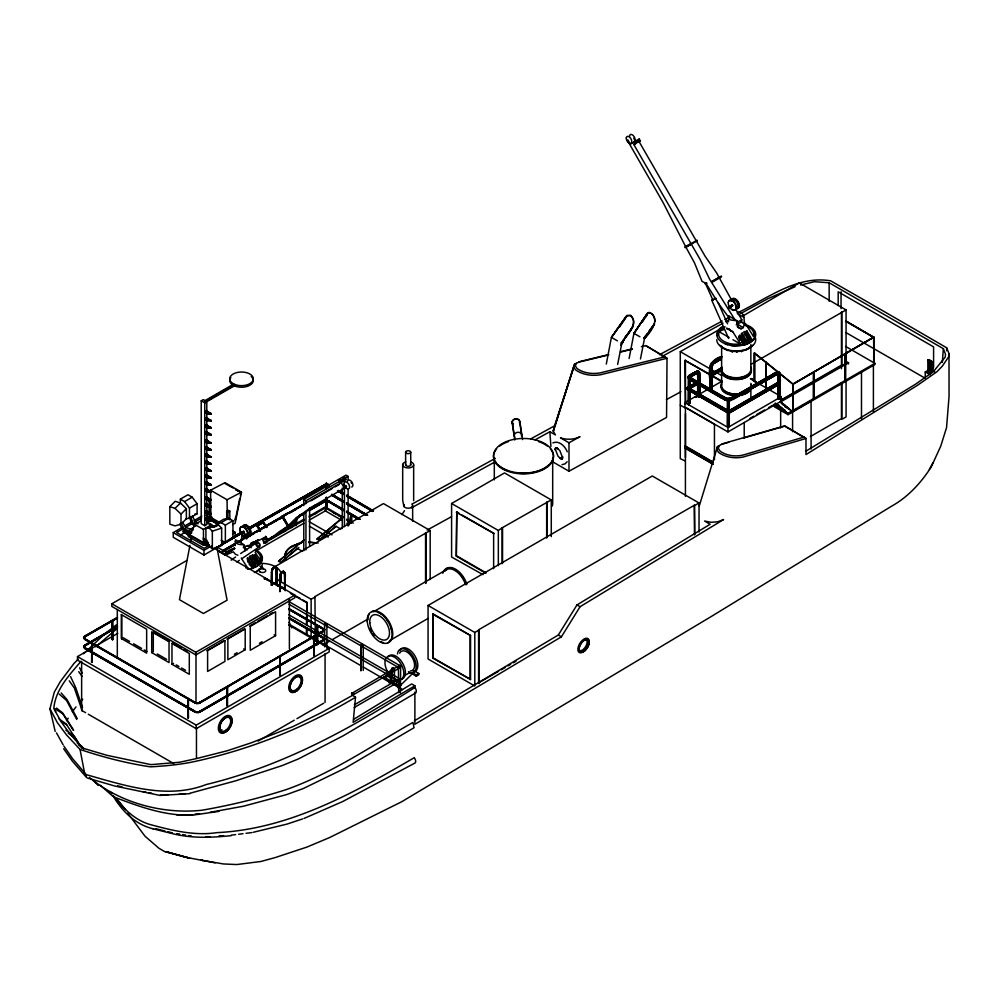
<?xml version="1.0" encoding="UTF-8"?>
<svg xmlns="http://www.w3.org/2000/svg" width="999" height="999" viewBox="0 0 999 999"><rect width="100%" height="100%" fill="white"/><g stroke="black" fill="none" stroke-linecap="round" stroke-linejoin="round"><path stroke-width="1.5" d="M117.308 657.292L117.308 609.427M121.816 639.185L121.816 615.347M153.297 632.342L153.297 651.673L151.711 652.584L151.711 631.768L169.031 641.758L169.031 662.574L151.711 652.584M169.83 506.655L169.83 524.15L175.025 525.886L181.006 524.15L186.376 518.781L186.376 508.728L180.407 503.009L175.212 501.286L169.83 506.655L175.025 508.391L181.006 514.098L181.006 524.15M171.978 664.285L171.978 643.468L189.298 653.471L189.298 674.288L171.978 664.285L173.564 663.373M180.369 503.521L180.369 499.138L187.974 494.755L192.208 497.202L197.09 503.746L197.09 513.798L189.485 518.181L185.826 518.868M183.804 530.956C181.643 532.842 188.461 530.519 189.997 534.977M187.737 717.507L187.987 698.501L188.424 717.619L187.737 717.507L188.424 717.619M187.824 717.707L187.987 698.501M188.174 717.757L188.424 698.751M189.748 534.39L189.435 535.614L183.242 532.017M195.991 702.709L195.991 653.309M201.224 400.811L201.224 523.663L204.758 525.711L206.805 524.525L206.805 401.673L203.259 399.625L201.224 400.811L204.758 402.859L235.477 385.189M204.758 525.711L204.758 402.859M205.632 402.422L205.632 401.635L234.178 385.139M211.313 470.504L206.531 470.729L211.313 471.091L206.456 467.694M226.673 518.793L226.673 511.376L228.521 510.302L229.807 511.038L229.807 519.955M226.923 705.818L226.835 686.763L227.273 705.881M227.085 705.481L227.522 686.875M227.522 705.731L227.422 686.675M227.959 519.53L227.959 512.112L226.673 511.376M247.914 562.15C246.066 551.748 248.451 564.572 251.636 566.795L252.697 566.333L247.914 557.867M276.298 584.34L276.224 568.893M276.561 570.067L276.623 584.765L276.898 570.104M276.735 584.59L276.261 567.732M284.64 583.054L284.453 573.651M284.802 574.825L284.79 588.948M285.227 582.966C284.028 580.569 287.65 571.178 282.655 571.465M306.431 634.415L306.431 628.359M306.431 625.324L306.893 602.335L306.893 611.425M306.893 634.153L306.893 628.096M306.893 625.062L306.893 614.46M248.664 529.333L326.823 484.478L326.823 483.741L248.214 528.321M288.723 624.999L329.195 648.376L329.195 651.922L196.229 728.696L77.497 660.139L77.497 656.593L117.795 633.329M354.121 693.456C353.646 695.716 350.112 692.819 353.296 692.981M360.976 670.466L360.976 644.979M363.224 670.466L363.224 644.979L362.4 644.505M394.093 668.443L391.92 671.59L391.92 681.605L398.351 685.326L400.861 683.865L400.861 685.114L398.351 686.563L384.103 678.346L384.103 677.097L386.625 675.649L390.484 677.871M430.169 579.507L430.169 530.556L383.429 503.571L274.4 566.982M432.767 658.166L433.229 613.96L432.767 658.166L470.554 679.445L470.554 635.514L433.229 613.96M456.306 556.193L456.768 511.988L456.306 556.193L485.639 573.126M694.842 534.477L694.43 505.182L478.596 629.795L478.596 682.829L498.626 671.266M502.135 563.698L502.135 527.822L551.273 499.925L551.273 536.638M546.665 537.986L546.665 502.11M547.077 537.537L547.077 502.347M641.358 346.69L645.816 345.617L667.032 358.266L666.558 417.42L568.993 471.228L568.993 442.757L560.464 437.837A16.071 9.278 0 0 0 580.019 436.663L568.993 442.757M710.776 374.775L684.989 360.414L685.451 404.096M685.451 402.572L685.451 360.152M694.43 534.815L694.43 505.182M697.789 380.144L697.502 372.664M700.062 380.07L699.687 372.54L698.289 371.054L692.557 373.226M721.628 370.891L721.628 385.602A14.61 8.442 0 0 0 740.496 393.681M738.96 338.649L738.96 336.288L739.897 335.252L744.605 343.194L743.456 343.606L741.208 342.307M739.897 340.472L739.897 335.252M744.218 437.962L744.218 422.527M744.655 334.665L744.655 331.618L743.718 331.968L748.925 341.258L749.725 340.647L744.655 331.618M746.94 335.052L746.94 331.006L746.241 331.006L750.886 339.76L751.698 339.148L746.94 331.006M750.861 344.468L750.861 369.293A14.61 8.442 0 0 1 736.238 377.722A14.61 8.442 0 0 1 721.628 369.293L721.628 346.016M750.761 342.045L753.77 339.735L754.994 336.85L754.994 333.416A19.268 11.126 0 0 0 753.945 331.181M766.245 389.173L766.245 362.387M778.096 380.931L778.159 375.849L777.035 372.814M778.408 381.256L778.184 372.939M779.632 381.418L779.307 374.3L778.521 373.676L729.844 400.474M779.794 375.399L779.42 399.2L778.77 399.225M780.256 375.674L779.42 399.2M780.381 380.856L779.857 372.839L777.622 371.69M780.656 427.909L780.656 409.278M793.006 410.264L792.981 384.003L873.988 337.063L873.95 363.648L873.588 337.362L792.981 384.203L873.763 337.063L873.7 363.661M793.243 410.239L792.981 384.003M841.046 308.579L841.046 291.77M845.841 361.213L848.501 362.749L848.501 363.923L845.841 362.387M873.401 411.85L873.401 365.272M930.131 372.639L930.131 361.775L932.167 361.601L931.068 360.964L929.994 361.588L931.093 362.412L932.167 361.788M271.353 585.139L271.391 572.315M271.453 585.327L271.765 570.829M271.79 585.389L272.39 569.855A2.985 1.723 -60 0 1 273.751 567.844L275.15 567.157M272.04 585.239L271.99 572.252M279.683 591.508L280.082 574.462A3.509 2.023 -60 0 1 281.106 572.689M279.857 589.747L279.882 576.947M280.032 591.57L280.632 574.612A2.985 1.723 -60 0 1 281.993 572.602L283.753 571.89M280.282 591.42L280.344 575.674M697.577 396.453L697.801 381.256M697.889 396.778L697.789 373.589L695.841 373.614L690.559 376.66M698.463 396.953L698.676 375.986L698.363 373.713L697.202 373.114M699.113 396.928L699.325 375.924L698.201 372.889L696.291 373.713M699.65 395.229L699.537 372.053L698.289 371.054L696.216 371.815L689.722 375.686L689.56 376.873L691.046 378.072M699.874 394.88L699.924 379.707M777.884 398.713L777.996 387.924M778.209 397.552L778.533 380.269M778.333 396.566L778.396 387.637M778.783 397.739L778.995 376.76L778.671 374.488L777.147 373.464L778.421 376.598M780.044 396.778L780.094 387.862M325.799 508.541L325.936 497.789M326.049 488.586L326.211 483.291L329.52 485.114M326.036 508.691L326.173 498.064M326.149 487.949L326.211 483.291L328.908 484.865M326.186 509.627L326.336 497.227M326.473 486.388L326.511 483.291L326.81 486.625M326.386 508.741L326.511 498.201M326.636 487.674L326.336 484.403L328.983 485.951M326.523 509.652L326.685 497.377M326.848 508.479L326.923 497.639M697.639 387.512L697.702 384.565M777.959 388.299L778.146 380.557M780.244 380.494L779.944 398.988M350.512 521.715C348.201 518.094 353.097 513.573 350.686 514.585M350.749 521.853L350.836 514.423M350.911 521.291L351.149 514.348M351.086 521.89L351.323 514.947M351.348 523.201L351.486 514.385M351.511 523.039L351.723 514.522M265.397 539.71L265.634 536.238M295.479 525.362L295.754 519.168M295.579 524.975L295.791 520.329M295.716 525.511L296.004 519.318M296.066 525.561L296.403 517.807M296.291 523.389L296.503 518.743M296.441 523.926L296.815 517.345M323.988 630.219L322.178 628.383M323.988 639.273L323.152 637.986L288.661 618.081M324.3 639.46L323.751 638.386M324.3 630.406L323.751 629.345M324.313 629.457L323.688 630.606M324.313 638.511L323.077 640.197M623.501 339.598L623.014 342.02L621.565 343.069M623.663 339.623L623.151 342.182L620.666 345.179M942.332 362.425L943.356 348.701L829.12 282.754L814.46 281.706L800.599 285.04M63.911 746.178L72.565 758.653L86.226 774.662L86.389 777.297L72.452 761.275L63.674 748.788M271.491 572.502L271.84 569.705A3.509 2.023 -60 0 1 272.864 567.932M272.078 572.439L272.103 570.916M279.732 577.26L280.007 575.586M280.319 577.197L280.731 574.725A3.159 1.823 -60 0 1 281.656 573.126A3.434 1.986 -60 0 1 283.054 572.015L284.103 572.027M81.031 661.263C69.331 675.124 55.395 689.497 53.796 708.528L61.151 721.753L69.93 733.928L82.48 748.076L106.968 755.319L150.974 764.635L179.595 762.237L196.166 758.653L227.397 750.711L250.986 742.894L292.707 726.698L321.678 712.487L352.572 695.341L355.519 697.265L353.147 722.314L414.885 685.776L411.7 683.94L353.596 719.38M248.639 537.087L241.858 536.138L241.071 541.92M737.849 312.225L741.982 313.324L743.88 315.709L744.405 323.926L743.244 327.597L741.133 328.808L738.074 327.585L737.287 320.891L728.87 316.034L728.521 321.79M709.964 368.569L710.401 364.91M712.05 368.581L712.424 365.597M688.099 376.523L688.998 378.134L688.998 403.421M737.175 313.012C766.345 299.3 796.453 274.962 830.693 280.844C869.442 302.997 908.103 325.312 946.665 347.802L949 353.609L948.563 356.968L942.332 366.158L936.962 371.728L917.582 385.239L805.981 454.57L805.981 438.474L784.802 425.849L722.926 443.656L717.482 446.553L716.595 449.438L718.731 452.572C725.798 457.467 734.952 458.791 743.281 456.993L805.981 438.474L784.677 426.186L743.506 438.037M699.6 383.029L699.475 381.943L689.198 387.887M722.115 368.881L711.738 374.862L711.563 376.173L722.24 369.967M686.45 388.898L728.608 413.386L779.62 384.041L779.794 382.729L779.407 382.217L728.795 411.438M83.966 637.112L84.753 639.31M84.266 637.3L84.328 638.311M83.966 646.153L84.903 648.289L194.593 711.625L197.577 712.312L200.125 711.625M84.266 646.341L84.703 647.577M645.816 345.617L667.032 358.266L600.761 374.712C592.195 376.223 582.879 374.95 575.611 369.942L573.588 366.87L574.7 364.111L580.394 361.401L608.641 354.583M606.293 364.061L611.413 337.387L626.997 315.484L630.519 315.309C639.922 324.151 626.086 335.352 621.815 342.744L632.742 326.998M629.095 358.541L633.94 333.341L647.727 312.912L649.238 312.375C661.675 317.682 650.337 332.942 644.343 338.698L654.582 323.988M216.87 547.215L227.098 600.212L203.409 613.498L179.458 599.675L189.935 545.417M190.809 540.921L191.383 537.937M617.644 364.448L621.952 342.62L631.343 328.634M640.459 358.953L644.48 338.586L653.521 325.499M235.115 519.592L235.739 516.583M235.127 521.003L239.735 498.476M240.347 495.479L240.959 492.47L235.752 489.46M219.792 522.577L210.914 517.445L210.564 490.209L225 482.654L241.496 492.182L235.127 523.289L232.555 524.512M646.203 316.658L647.727 312.912L634.065 333.229L646.665 314.423M932.679 371.166L933.59 366.77L933.59 346.89L838.173 291.808L838.173 305.569M55.17 731.368L49.95 708.778L54.283 692.157L60.327 681.58L73.938 663.498L78.247 659.153M873.675 337.412L845.816 320.891M271.603 571.066L272.065 569.717A3.159 1.823 -60 0 1 272.977 568.119A3.434 1.986 -60 0 1 274.375 567.007L275.237 566.833M272.203 571.078L272.502 569.967A3.159 1.823 -60 0 1 273.414 568.369A3.434 1.986 -60 0 1 274.812 567.257L275.512 567.132M279.845 575.824L280.307 574.475A3.159 1.823 -60 0 1 281.219 572.877A3.434 1.986 -60 0 1 282.617 571.765L283.479 571.59M353.072 694.892L351.948 692.944M754.657 352.984L754.62 379.907M813.86 371.94L813.823 398.364M845.616 353.596L845.579 380.02M699.288 505.944L717.482 446.553M719.143 445.716L718.293 448.389L720.217 451.248C726.723 455.756 735.139 456.805 742.769 455.144L804.158 437.025M573.588 366.87L553.271 431.231L555.444 434.94L549.875 431.718L534.952 439.935M400.124 680.344L400.324 679.308A13.362 7.717 60 0 0 402.447 662.874A13.362 7.717 60 0 0 387.337 657.779M398.738 666.957L400.124 665.759L400.112 667.12M576.348 363.299L575.324 365.859L577.135 368.631C583.828 373.239 592.444 374.263 600.324 372.864L665.172 356.78M301.723 542.782L292.033 546.016A24.463 14.123 0 0 0 284.965 554.782M261.701 560.589L260.427 563.498L257.417 565.796M393.044 669.555L393.544 667.719L392.707 667.632L390.534 670.791M931.33 466.72L940.683 446.316L946.553 427.622L949.05 396.453L949 353.609M342.894 509.09L326.361 499.887L343.469 510.289M189.872 534.715L194.842 524.425L200.737 521.028M721.802 356.506C709.914 359.078 707.841 370.192 710.114 380.582M710.351 365.284L711.6 362.837L712.587 363.511L721.315 358.054M711.538 365.085L712.175 363.823M712.587 363.511L711.051 368.931L711.263 389.785M714.772 362.537L712.1 365.334L711.812 380.781M712.025 365.846L712.999 363.936M712.387 365.784L713.174 364.248M728.746 411.039L778.558 382.018M929.357 469.368L932.829 462.974M84.74 645.342L83.604 646.852L84.753 648.363M84.403 646.116L84.49 647.614M263.137 521.953L256.668 525.524L263.137 521.953L266.671 527.41L263.299 522.44L257.392 525.911L260.614 530.906M257.392 525.911L263.299 522.44M642.357 322.09L647.901 313.199L649.325 312.687C653.259 313.436 654.782 318.069 654.82 321.628M414.885 692.107L414.885 724.275L561.413 636.813L580.057 606.718L723.588 519.542L717.669 521.803L710.988 522.29L704.57 521.028L710.139 524.25L576.972 604.932L558.316 635.027L414.373 720.841M689.148 375.499L688.948 377.023L691.408 378.771L724 397.714L727.821 399.051L735.788 396.116L776.535 372.59L778.608 371.84L780.007 373.326M688.511 376.586L688.261 378.496L689.647 379.632M688.885 377.11L688.673 378.796M689.66 377.997L690.359 377.185M66.533 720.754L68.207 718.169M72.39 711.7L75.986 706.905M619.343 327.335L627.135 315.771L630.456 315.609C638.099 322.24 629.507 332.018 624.787 337.337M689.897 377.934L691.345 376.511M287.912 526.598L294.38 522.677L287.912 526.598L281.818 516.333L288.099 526.311M401.973 514.56L404.508 510.689M728.87 316.034L728.608 317.57L730.506 319.942L737.287 320.891M258.629 562.699L254.021 554.957L254.957 554.907L259.34 562.037L256.668 564.198L251.736 555.456L252.672 555.107L257.467 563.586L253.871 561.513M931.08 467.145C921.041 482.854 907.991 497.065 891.583 506.193L711.213 616.545L401.536 801.835L329.633 837.537L306.893 847.102L275.025 857.629L260.939 861.475L236.813 864.547L223.476 863.96L200.699 860.077L215.172 862.861M654.37 323.776L649.038 331.019M643.868 337.999L647.315 333.341M324.6 630.007L201.061 702.21M323.963 630.831L324.625 629.57L323.601 628.696L289.098 608.778M323.688 639.36L323.152 638.274M323.963 639.884L324.6 639.06M398.938 679.707L400.324 679.308M284.74 589.56L285.177 589.01L284.74 589.56L266.958 579.395A3.434 1.986 0 0 0 266.358 579.108M751.36 345.929L748.463 347.889M623.151 342.182L620.716 343.082M80.794 701.385L82.717 699.175M567.132 461.725L564.972 463.886L562.012 464.672M725.124 326.848L719.804 329.945L723.688 327.347M83.829 637.2L85.552 635.776M84.116 646.478L85.365 645.342M326.361 483.479L326.823 484.478M793.144 384.353L792.894 410.127M83.629 653.721L104.433 634.228L116.146 624.999M175.025 508.391L180.407 503.009M181.006 514.098L186.376 508.728M180.831 522.727L184.478 529.195L186.089 527.584L193.319 529.994M400.362 692.732L400.661 665.759L399.837 665.284L351.536 693.531L352.772 695.067L399.837 667.894M344.405 488.149L346.616 486.476L345.979 485.464L343.756 487.137L339.822 480.332L338.761 480.944L340.122 483.304L282.979 516.333L288.361 525.524L295.017 518.968L310.764 507.592L345.654 487.437M398.102 687.674L412.387 673.701M95.792 646.815L117.145 628.546M323.077 631.143L323.963 630.244M324.238 630.769L322.39 632.142M323.963 639.298L200.836 710.701M323.326 640.434L324.238 639.535M303.783 540.084L278.534 561.263L280.707 562.512L297.327 548.414L302.347 551.311M298.863 547.527L280.707 562.512M343.344 516.97L317.02 539.035L319.193 540.284L335.814 526.198L340.834 529.095M319.193 540.284L336.163 526.311M300 543.668L304.258 540.097M341.683 518.768L317.02 539.035M296.815 546.353L278.534 561.263M232.605 549.637L233.142 549.188L227.447 552.834L232.068 549.949M233.766 548.751L234.49 548.151M322.153 631.593L323.988 629.932L323.152 629.233M323.326 630.806L200.512 702.147M323.576 631.343L200.349 702.634M322.153 640.933L323.326 639.86M323.576 640.097L199.912 711.925M728.246 307.779L732.217 304.72L732.766 305.569L729.332 308.316M728.783 307.467L732.217 304.72M728.795 308.629L732.766 305.569M711.388 363.012L713.673 361.201M714.747 362.999L712.687 364.173M269.106 539.697L279.583 531.468L293.219 522.827L284.715 528.496L277.098 535.089L269.106 539.697L265.272 537.15L247.977 545.916L243.531 546.778M84.74 636.301L83.604 637.799L84.903 639.535L195.692 703.284M84.503 636.613L83.629 638.099L85.127 639.56M84.128 645.666L85.552 644.83M250.187 556.106L249.263 556.83L253.022 563.823L254.221 565.659L255.294 565.197L250.187 556.106L250.187 559.178M742.182 333.104L741.246 333.828L744.929 340.684L746.141 342.52L747.202 342.058L742.182 333.104L742.182 337.637M688.311 404.508L688.648 377.222L688.648 402.497M225.374 554.033L229.395 550.973L234.703 548.651M722.739 327.21L718.718 330.269L717.444 335.477M315.896 504.632L300.15 515.996L293.494 522.564L288.361 525.524M230.906 550.836L234.565 548.139M688.423 376.036L690.321 374.687M689.435 377.435L698.513 372.302L699.849 375.661M231.843 559.565L235.614 556.992M240.634 553.571L256.98 542.469M236.85 562.062L239.373 560.352M241.883 558.653L259.478 546.678M84.503 636.326L85.14 636.026M84.74 636.875L86.164 636.126M85.14 645.079L83.666 646.266L84.44 648.101M84.74 645.928L117.52 627.085M232.867 549.338L229.408 551.336L230.619 550.899M234.59 548.551L231.943 549.925M805.644 451.373L915.633 384.14L933.466 371.541L945.166 357.167L945.541 354.433L943.356 348.701M201.049 701.623L200.125 702.072M201.274 701.897L198.813 703.021M200.737 711.463L322.627 641.158M84.915 636.051L117.095 617.769M85.777 636.051L83.966 637.687L85.352 639.298L195.429 702.821M85.14 636.613L86.513 635.651M84.915 645.391L117.52 626.798M85.14 645.654L85.777 645.104M200.724 701.822L199.713 702.309M200.949 702.384L199.463 703.109M288.049 512.737L281.818 516.333M414.885 685.776L414.885 687.462C350.075 729.158 281.693 766.358 206.269 784.515C166.783 799.899 124.875 785.439 86.226 774.662M355.519 697.265C306.656 726.61 253.296 748.438 197.64 760.863C182.168 764.472 166.371 765.946 150.549 766.845C126.548 763.311 103.047 757.18 80.057 749.462L66.571 734.989L57.38 722.652L49.95 708.778M270.517 523.576L279.058 518.618M712.786 299.812L705.556 283.679L706.605 283.192M728.671 338.499L711.763 300.274L713.161 299.638M261.626 528.721L282.792 516.446M632.817 142.807L635.464 141.284L633.716 138.162M639.31 139.061L636.675 140.584L637.724 142.407L640.384 140.909L639.31 139.061L630.244 144.293L628.034 140.06L627.397 140.335L663.249 202.847L685.651 246.653L691.033 243.669L633.828 144.555L636.488 143.057L635.464 141.284M637.724 142.407L639.085 141.621M639.023 141.696L640.384 140.909M204.445 400.949L233.004 384.465M207.043 400.237L213.536 396.491M216.134 394.992L229.108 387.5M180.369 499.138L184.603 501.585L192.208 497.202M189.485 518.181L189.485 508.129L197.09 503.746M209.116 518.981L209.116 501.236L210.976 500.174M232.492 530.781L235.152 532.317L235.152 537.037L203.958 555.044L173.252 537.312L173.252 532.604L182.355 527.347M184.952 525.849L191.446 522.09M194.056 520.591L201.848 516.083M183.229 528.708L176.648 532.504L204.046 548.326L209.303 545.279L203.222 539.123M185.864 527.185L192.445 523.389M195.067 521.865L201.648 518.069M190.584 516.82L193.444 523.788L195.729 522.465L198.089 523.838M180.594 534.94L187.175 531.143M189.81 529.62L193.756 527.347M209.116 501.236L210.077 501.785L210.077 518.119L211.925 517.057M690.771 243.818L697.002 240.222L697.327 240.784L685.064 247.64L684.765 247.065L690.771 243.818L691.096 244.38M190.984 533.154L188.324 534.69L188.324 536.575L203.571 545.379L207.567 543.069M227.959 512.112L229.807 511.038M193.444 523.788L203.434 529.395L211.688 524.625L212.924 527.222M216.234 526.448L216.234 523.576L223.838 519.18L228.721 518.281L232.954 520.729L232.954 538.224M216.234 523.576L221.116 522.664L228.721 518.281M221.116 522.664L225.362 525.112L232.954 520.729M183.479 531.143L203.534 542.607L206.156 541.083M203.571 545.379L203.571 543.493L206.231 541.957M173.252 532.604L203.958 550.324L211.763 545.829M232.555 533.816L235.152 532.317M217.532 550.449L294.867 595.092L294.867 597.752L195.829 654.932L111.826 606.43L111.826 603.783L186.776 560.514M246.191 538.399L243.294 531.381L246.728 538.186M243.294 531.48L247.277 537.874M256.98 525.836L263.399 522.052M303.783 505.556L303.783 499.488L345.941 475.149L348.102 476.398L348.102 479.358M340.06 480.194L341.109 479.595L342.47 481.943L345.042 480.469L343.681 478.109L342.657 478.696L344.018 481.056M343.956 477.947L344.955 477.372L346.316 479.72M338.761 480.944L341.109 479.595M342.657 478.696L344.955 477.372M303.783 499.488L305.944 500.736L344.443 478.521M345.654 477.809L348.102 476.398M238.674 541.945L249.063 535.939M250.387 535.177L256.106 531.88M248.314 536.376L268.694 524.625M310.951 500.799L332.38 488.424M335.065 486.875L339.086 484.565M250.362 536.101L248.988 533.416M117.308 617.469L85.739 635.576M86.289 635.951L117.52 617.744M117.52 618.031L85.951 636.138M253.109 542.944L258.404 539.897M711.763 281.518L720.941 276.224M711.625 281.73L721.615 276.286M712.162 282.205L721.328 276.91M117.095 626.535L85.739 644.63M85.34 644.855L117.308 626.523M267.57 540.197L303.796 519.28M309.153 516.183L325.249 506.893L342.582 516.895M117.308 627.097L85.951 645.192M283.441 531.992L286.126 530.444M290.172 528.109L292.857 526.56M314.385 514.123L317.07 512.574M263.786 543.431L303.921 520.254M309.278 517.17L325.324 507.892L342.794 517.981M91.621 662.15L91.771 642.956L92.208 662.062L91.521 661.962L92.208 662.062M92.208 643.206L91.521 643.094M255.756 551.036L303.921 523.226M309.278 520.142L325.324 510.864L341.458 520.179M112.1 639.385L112.787 639.497L112.1 639.385L112.1 620.529L112.188 639.585M266.496 579.383L269.068 580.819M274.188 583.828L274.875 583.928M684.989 460.889L680.282 458.666L680.282 351.66L721.315 328.434M742.906 315.971L799.312 282.929L846.066 309.927L846.066 363.461L780.743 400.636M736.625 322.665L741.758 319.692L735.938 309.628M736.213 324.925L741.758 321.728L741.758 319.692M482.967 574.637L451.598 557.03L451.598 503.496L504.532 472.927L551.273 499.925M111.826 603.783L195.829 652.285L294.867 595.092M206.768 650.749L224.201 640.684M226.885 639.135L244.318 629.07M249.688 625.973L255.057 622.877M257.73 621.328L267.12 615.896M269.805 614.348L272.49 612.799M689.71 375.137L692.369 373.601M713.161 361.601L721.216 356.943M722.265 356.78C710.664 359.615 708.541 370.504 710.576 380.844M713.261 362.137L715.971 360.577M717.519 360.951L721.503 358.653M714.048 363.099L720.704 359.253M691.021 376.748L696.628 373.464M717.157 361.663L721.44 359.141M714.485 363.211L717.457 361.438M430.169 530.556L314.935 596.615L315.347 641.221M280.419 581.543L311.139 599.275L315.347 596.853M745.778 349.937L747.764 348.663M698.239 381.231L686.725 388.161L728.483 412.225L779.794 382.729M711.8 373.401L722.165 367.42M687.537 387.575L698.626 381.168M712.187 373.339L721.266 368.107M698.051 381.606L686.251 388.549L728.746 412.912M712.911 373.027L721.977 367.794M689.785 386.8L699.088 381.431M711.35 374.35L721.728 368.369M692.931 385.164L695.529 383.666M689.547 388.386L699.675 382.542M711.937 375.462L722.302 369.468M689.21 388.723L697.652 383.841M712.424 375.324L721.49 370.08M689.422 388.898L698.338 383.766M234.365 654.258L237.025 652.722M245.192 649.737L227.872 659.74L227.872 638.923L245.192 628.92L245.192 649.737L243.694 648.875M259.415 643.269L262.088 641.72M275.587 635.664L250.25 650.287L250.25 626.373L275.587 611.738L275.587 635.664L274.088 634.802M750.374 378.783L781.318 396.653L781.318 401.123L727.971 431.93L684.914 407.068L684.914 402.597L722.265 381.031M751.061 364.298L846.066 309.927M695.791 397.352L696.665 396.628L694.979 397.115M317.02 625.449L317.707 625.561L317.02 625.449L317.457 644.555L317.62 625.362M685.451 413.623L685.451 457.567M200.836 701.648L322.39 631.555M451.598 503.496L498.339 530.481L502.135 527.822M456.306 512.262L494.093 533.541L462.1 515.072M772.876 374.013L778.146 371.578L779.395 372.577M734.964 395.904L776.073 372.327M772.689 374.388L731.618 397.952M774.312 375.312L778.833 373.089L780.157 376.448M776.947 374.25L730.082 400.674M773.938 376.036L732.704 399.687M322.39 640.609L198.376 712.212M201.061 711.263L322.39 641.196L324.625 638.611L322.39 637.162M373.601 611.713L446.765 569.48M323.027 644.979L329.77 641.083M332.467 639.535L367.557 619.28M778.945 381.955L728.795 410.901L688.461 387.899M728.808 413.012L779.994 383.316M728.746 413.349L779.919 383.803M279.907 674.974L279.907 656.118L280.344 675.237M313.911 655.356L313.911 636.488L314.348 655.606M77.497 656.593L196.229 725.137L329.195 648.376M684.914 402.597L727.971 427.447L781.318 396.653M780.743 400.199L841.458 365.147L841.458 312.113M749.712 418.556L753.758 416.208M756.455 414.66L764.547 409.977M768.606 407.642L772.652 405.307M846.066 363.386L841.857 365.821L841.857 312.35M428.059 605.469L474.8 632.454L474.8 686.001L428.059 659.003L428.059 605.469L652.297 475.999L699.038 502.984L699.038 532.055M781.056 401.673L848.501 362.749M389.485 640.709L428.059 618.431M788.049 414.672L788.049 413.499L774.312 405.569L774.312 406.743L788.049 414.672L874.924 364.523L874.924 363.349L787.799 413.411L776.086 403.546M796.54 409.203L792.582 411.501L792.582 431.68M799.188 407.679L811.088 400.811L811.088 448.938M258.092 741.096L294.255 720.217M296.94 718.668L323.726 703.196M927.696 360.264L928.783 359.64L929.882 360.277L928.795 361.089L927.696 360.264L928.795 360.901L928.795 371.865M927.696 360.452L928.783 359.827L929.882 360.464M928.783 359.915L927.846 360.452L927.846 372.864M928.795 361.001L929.882 360.277M929.994 361.775L931.068 360.964M931.093 373.189L931.093 362.225L932.167 361.601M810.426 436.538L841.458 418.618L841.458 382.742M925.249 377.772L925.249 371.953L928.833 369.892M474.8 632.454L478.996 630.032L478.996 683.578M694.842 505.419L699.038 502.984M432.767 614.235L470.554 635.514M389.023 682.929L391.608 681.43M391.92 681.605L394.443 680.157L400.861 683.865M404.682 675.499L409.865 672.502M354.333 704.819L399.125 678.958L400.249 679.957L400.249 680.918L354.121 707.554M412.437 672.739L416.296 674.962L418.806 673.513L418.806 674.75L416.296 676.211L408.479 671.69M501.298 669.73L505.294 667.419M507.967 665.871L510.639 664.335M513.311 662.787L515.984 661.251M234.728 536.063L241.471 532.192M230.919 538.424L241.696 532.242M249.413 527.697L326.598 483.528M222.465 543.444L225.162 541.895M227.847 540.347L230.544 538.798M235.939 535.714L241.333 532.617M249.413 527.971L326.223 483.903M221.254 544.53L241.933 532.455M248.664 528.596L326.823 483.741M221.865 544.368L242.07 532.767M248.813 528.908L326.973 484.053L326.673 484.665M217.445 547.065L242.07 533.054M248.813 529.183L326.973 484.328M217.67 547.115L241.933 533.191M222.465 550.811L242.819 539.06M246.716 536.888L304.807 503.496M222.839 550.711L234.965 543.756M237.662 542.207L241.696 539.885M247.09 536.788L303.684 504.32M222.465 551.086L235.939 543.356M238.636 541.808L242.67 539.485M250.761 534.852L286.401 514.585M287.15 513.973L304.658 503.921M223.951 550.624L234.728 544.443M238.773 542.12L241.471 540.571M256.293 532.067L264.373 527.422M267.07 525.874L276.511 520.467M279.196 518.918L281.893 517.37M291.333 511.963L300.761 506.543M223.202 551.236L235.339 544.28M251.511 535.002L254.196 533.454M256.893 531.905L259.59 530.357M263.636 528.046L267.682 525.724M270.367 524.175L283.853 516.446M289.235 513.349L295.979 509.478M223.064 551.66L235.339 544.555M279.433 519.143L282.13 517.594M308.703 509.815L326.598 499.662L342.894 509.365M250.761 543.344L253.459 541.795M299.275 515.509L301.973 513.961M312.749 507.779L326.223 500.037M298.526 516.121L303.921 513.036M309.303 509.94L326.361 499.612L326.361 500.624M250.899 543.656L254.196 541.957M298.064 516.595L304.058 513.336M308.853 510.402L326.973 500.199L309.303 510.676M251.136 543.881L256.518 540.784M296.953 517.582L303.684 513.723M309.078 510.626L326.598 500.574M251.361 543.918L258.242 539.91M295.829 518.406L304.058 513.623M85.34 636.088L86.301 635.376M199.912 702.871L200.562 702.322M199.713 711.363L200.349 711.101M200.562 711.663L199.463 712.162M633.828 144.555L636.488 143.057M411.488 507.854L495.604 461.575M427.16 530.082L451.573 516.633M412.475 503.846L495.317 458.354M530.619 438.961L555.556 425.312M723.001 323.214L662.062 356.443M725.711 321.74L728.421 320.254M740.621 313.586L767.744 298.763L795.079 286.701M681.006 391.695L666.383 399.637M659.402 354.745L722.165 321.066M724.899 319.593L728.995 317.407M723.251 327.947L720.516 329.283M735.339 395.841L729.507 398.439M736.363 397.227L730.281 400.025L725.486 399.825L690.821 379.882L687.824 376.998L689.909 374.762L697.826 370.791L699.075 371.79L699.475 374.625M210.564 490.209L227.06 499.737L241.496 492.182M199.263 702.534L199.912 702.297M200.125 702.572L197.977 703.234M199.263 711.588L199.912 711.35M712.562 299.887L713.736 299.375M713.536 299.45L714.622 298.976M749.75 342.807L744.442 345.13L733.453 345.854A19.268 11.126 0 0 1 730.519 345.454M251.099 568.881L256.406 566.57M706.842 283.142L705.107 283.878L706.231 283.404M714.372 299.101L716.158 298.326M198.813 702.722L199.45 702.522M199.65 703.096L198.501 703.471M198.813 711.775L199.45 711.575M198.976 712.362L199.65 712.15M712.911 299.812L711.763 300.274M298.988 543.206L292.033 546.64M304.058 818.443L342.844 801.473L415.084 762.986A3.709 2.085 61.3 0 0 415.372 759.802L414.323 757.654C353.571 793.106 289.023 829.158 217.033 832.629C195.192 835.938 173.351 830.756 152.347 825.124C135.639 821.228 123.701 808.765 113.312 795.916M242.757 531.693L243.843 531.168M732.117 397.552L726.236 398.314M721.678 328.396L722.889 327.959M695.117 372.015L696.89 371.378M698.538 371.616L690.209 376.123L690.321 377.46M233.004 549.462L234.203 549.025M778.858 372.402L736.176 396.628L727.771 399.662L723.626 398.226L688.436 377.435M776.61 374.488L778.034 373.976M724.038 329.483L718.756 331.518L718.768 335.614A17.907 10.34 0 0 0 733.641 344.193L740.721 344.205L732.729 331.705L726.76 328.259L732.729 331.705M209.34 545.704L205.894 538.523L205.894 528.471L218.656 525.099L221.653 528.096L221.653 545.591L212.337 548.701L204.882 543.144M205.894 528.471L218.656 525.099M209.34 528.196L212.337 531.193L221.653 528.096M324.925 623.688L326.885 623.988M302.622 818.918L286.838 824.138L253.259 832.279M199.151 703.308L197.59 703.583M198.501 712.512L199.151 712.362M275.062 566.545L274.638 566.67A3.984 2.298 -60 0 0 273.014 567.969M281.256 572.727A3.984 2.298 -60 0 1 282.879 571.428L283.304 571.303M274.413 566.708L275.924 566.683L276.698 567.994M552.872 442.907C559.153 440.134 565.159 446.341 567.245 451.773M721.453 444.393L728.808 442.282M225.499 555.157L233.304 551.785L235.489 554.27L237.912 555.244M225 483.516L233.142 487.962M189.86 793.268L235.627 780.831L282.155 765.584L298.464 758.903L343.331 735.701L415.859 692.806A4.158 2.423 59.5 0 0 415.859 689.198L414.885 687.462M620.541 351.71L632.429 348.838M578.933 362.113L608.628 354.932M620.504 352.06L632.392 349.2M244.73 551.348C246.853 539.972 238.524 548.226 235.264 541.321M198.626 703.196L196.566 703.246M198.626 712.537L196.566 712.587M194.655 514.248L197.09 513.798M218.881 811.388L192.957 815.097L176.898 814.934L192.607 815.072C165.16 816.295 138.724 806.455 113.486 796.765M710.888 374.088L710.676 375.661M209.99 812.337L243.419 806.218L286.388 794.667L303.296 788.536L344.93 768.281L414.061 727.722L412.949 722.427C371.303 746.028 331.318 773.75 285.839 789.734C258.304 798.526 230.232 805.356 201.748 810.264C162.637 814.422 119.705 802.834 89.423 777.459M231.306 835.139L235.702 834.602M238.636 834.227L243.032 833.69M245.966 833.316L251.835 832.592M727.759 400.786L730.244 400.499M194.855 814.185L199.5 813.71M189.897 793.668L159.915 795.416L114.598 785.976L87.088 777.934M179.033 794.33L185.215 793.73M231.293 835.651C211.401 837.686 191.284 838.548 171.703 833.466M218.993 835.951L223.601 835.651M727.147 329.108L729.345 328.971L731.256 331.481M196.166 702.834L198.052 702.971M198.052 712.025L196.166 711.887M198.114 712.337L197.078 712.362M235.177 545.554L235.527 539.797L243.943 544.655M727.347 400.075L729.282 400L729.282 426.773M274.713 566.895L276.411 567.345M282.954 571.653L283.891 571.565M160.439 794.867L168.194 794.692M245.866 567.932L247.602 567.919L241.246 558.029M326.049 624.812L324.625 623.988L324.625 646.828M362.4 645.804L360.976 645.329L360.976 670.816M205.931 836.663L210.24 836.712M197.59 712.05L196.641 711.987M205.994 412.749L209.665 413.524L205.994 413.336M205.994 419.63L209.665 420.404L205.994 420.217M205.994 426.76L209.665 427.535L205.994 427.347M205.994 433.641L209.665 434.415L205.994 434.228M205.994 441.958L209.665 442.732L205.994 442.545M205.994 448.838L209.665 449.6L205.994 449.425M205.994 455.969L209.665 456.743L205.994 456.555M205.994 462.849L209.665 463.623L205.994 463.436M205.994 469.83L209.665 470.591L205.994 470.417M205.994 476.698L209.665 477.472L205.994 477.297M205.994 483.841L209.665 484.615L205.994 484.428M205.994 490.721L209.665 491.496L205.994 491.308M205.994 498.801L209.665 499.575L205.994 499.388M205.994 505.681L209.665 506.456L205.994 506.268M205.994 512.812L209.665 513.586L205.994 513.411M205.994 519.692L209.665 520.467L205.994 520.279M308.616 542.007L318.231 543.056M211.313 413.424L206.531 413.648L211.313 414.011L206.456 410.614M211.313 420.304L206.531 420.529L211.313 420.891L206.456 417.495M211.313 427.435L206.531 427.659L211.313 428.034L206.456 424.637M211.313 434.315L206.531 434.54L211.313 434.902L206.456 431.518M211.313 442.632L206.531 442.857L211.313 443.219L206.456 439.822M211.313 449.513L206.531 449.737L211.313 450.099L206.456 446.703M211.313 456.643L206.531 456.868L211.313 457.23L206.456 453.846M211.313 463.524L206.531 463.748L211.313 464.11L206.456 460.726M211.313 477.385L206.531 477.609L211.313 477.972L206.456 474.575M211.313 484.515L206.531 484.74L211.313 485.102L206.456 481.705M211.313 491.396L206.531 491.62L211.313 491.983L206.456 488.586M211.313 499.475L206.531 499.7L211.313 500.062L206.456 496.678M211.313 506.356L206.531 506.58L211.313 506.943L206.456 503.558M211.313 513.486L206.531 513.711L211.313 514.085L206.456 510.689M211.313 520.966L206.531 520.591L211.313 520.966L206.456 518.156M399.238 668.231L398.414 667.757L398.713 692.732M197.115 703.571L196.041 703.433M202.747 860.489L185.664 857.242L165.921 851.648L189.623 858.129L164.623 851.573L158.966 848.301L145.03 836.225L127.747 813.223M112.787 639.497L112.35 620.379L112.35 639.248M280.095 656.518L279.757 675.324M176.848 833.616L179.77 834.103M182.705 834.59L185.627 835.077M188.561 835.564L191.483 836.051M143.057 791.645L145.954 792.182M148.851 792.719L151.748 793.256M196.728 702.909L195.704 702.697M196.728 703.196L195.542 702.996M196.641 703.521L195.055 703.096M196.728 712.25L85.127 648.026M727.946 398.938L722.277 396.116M727.846 400.711L723.513 399.313M727.796 400.936L721.29 397.964M117.57 785.826L122.115 786.912M155.881 828.745L164.922 831.006M167.932 831.755L172.452 832.879M113.299 796.141C122.14 811.363 135.439 824.462 152.947 828.758L153.496 828.895M152.947 828.758L171.204 833.353M196.291 703.109L194.593 702.572M195.542 712.337L196.166 712.474M184.478 529.195L191.696 531.605M191.82 532.867L182.517 529.77L179.832 523.963M275.212 566.558L276.461 568.219M275.075 566.883L275.861 567.27M275.225 567.17L275.861 567.619M283.454 571.316L284.94 572.752M283.316 571.64L284.703 572.976M195.055 712.15L195.692 712.337M263.162 522.689L265.472 526.386M726.098 349.413L727.622 350.512M724.45 397.44L726.523 398.326M726.073 400.324L689.26 378.808M195.242 712.15L84.903 648.588M639.909 336.788L633.94 333.341M617.382 340.834L611.413 337.387M846.041 332.642L924.874 378.072M333.279 512.499L335.989 514.035M338.698 515.571L341.408 517.095M323.601 628.983L288.873 608.766M323.376 629.245L288.661 609.328M322.178 637.724L323.376 638.299M691.882 378.509L724.837 397.49M694.542 380.144L690.396 377.597M690.883 380.369L695.941 383.329M693.294 381.793L689.31 379.395M929.994 361.588L931.093 362.225M931.23 369.905L934.852 372.003M845.654 320.991L873.725 337.2M845.591 321.203L873.813 337.45M925.249 371.953L930.094 374.75M845.541 346.378L874.924 363.349M737.599 313.761L743.618 317.232M740.659 321.765L744.405 323.926M736.638 323.788L743.244 327.597M737.162 326.523L741.133 328.808M749.312 337.774L751.698 339.148M747.19 339.185L749.725 340.647M746.328 339.76L748.925 341.258M743.431 339.885L747.202 342.058M742.257 341.833L744.605 343.194M729.095 337.487L718.756 331.518L718.718 330.269L718.768 332.417M732.966 339.735L740.721 344.205M750.911 378.496L754.57 380.619L754.57 381.418M753.059 380.519L757.954 383.341M781.305 403.047L784.977 405.157L784.977 405.956M782.242 404.358L788.348 407.879L788.348 408.691L784.69 406.568M777.035 404.096L779.482 405.507M775.524 404.008L781.917 407.717M774.312 404.096L785.301 410.439M680.282 351.66L721.69 375.562M713.448 376.311L721.44 380.931M684.989 360.414L722.314 381.968M728.333 410.764L689.123 388.074M687.537 387.899L728.296 411.438M692.107 390.709L701.51 396.141M704.195 397.689L706.88 399.238M710.901 401.561L713.586 403.109M716.271 404.657L718.955 406.218M722.989 408.541L725.674 410.089M719.118 407.055L721.74 408.566M687.999 389.747L728.296 413.012M680.282 405.132L685.626 408.216M713.136 462.1L685.426 446.103L685.426 407.542L714.447 424.288L714.447 459.777M713.124 462.387L684.914 446.103L684.914 448.014L713.124 464.31M713.136 464.023L685.426 448.027L685.426 496.328M551.91 461.363L568.993 471.228M456.768 511.988L459.428 513.536M576.972 604.932L580.057 606.718M206.006 410.814L209.665 412.924M206.456 411.213L211.313 414.011M456.768 555.931L486.088 572.864M206.006 411.401L209.665 413.524M206.006 417.694L211.313 420.891M206.006 418.281L209.665 420.404M206.006 424.825L211.313 428.034M206.006 425.424L209.665 427.535M206.006 431.705L209.665 433.828M558.316 635.027L561.413 636.813M206.456 432.105L211.313 434.902M206.006 432.305L209.665 434.415M346.591 519.205L353.259 523.064M346.828 520.317L350.861 522.639M206.006 440.022L211.313 443.219M206.006 440.609L209.665 442.732M346.828 523.289L349.525 524.837M206.006 446.903L209.665 449.013M206.456 447.29L211.313 450.099M206.006 447.49L209.665 449.6M206.006 454.033L209.665 456.156M206.456 454.433L211.313 457.23M206.006 454.632L209.665 456.743M206.006 460.914L211.313 464.11M206.006 461.513L209.665 463.623M309.091 521.653L332.043 534.902M309.34 526.173L328.234 537.087M206.006 467.894L211.313 471.091M206.006 468.481L209.665 470.591M235.439 489.547L238.049 491.046M318.556 538.149L320.729 539.41M206.006 474.775L209.665 476.885M206.456 475.162L211.313 477.972M206.006 475.362L209.665 477.472M206.006 481.905L209.665 484.016M206.456 482.305L211.313 485.102M206.006 482.492L209.665 484.615M206.006 488.786L211.313 491.983M206.006 489.373L209.665 491.496M206.006 496.865L209.665 498.988M206.456 497.265L211.313 500.062M206.006 497.465L209.665 499.575M206.006 503.746L211.313 506.943M206.006 504.345L209.665 506.456M206.006 510.889L211.313 514.085M206.006 511.476L209.665 513.586M205.782 515.359L209.79 517.669M241.858 536.138L246.666 538.911M210.077 518.119L219.018 523.276M206.456 517.569L217.732 523.951M206.893 518.056L217.332 524.075M206.006 517.769L209.665 519.88M206.006 518.356L209.665 520.467M206.781 521.79L211.688 524.625M247.315 545.529L251.061 547.689L250.712 545.429M208.204 523.526L214.723 527.285M243.294 547.552L247.252 549.837M433.229 657.904L470.554 679.445M256.044 560.139L259.34 562.037M221.116 540.172L225.362 542.619L225.362 525.112M195.567 526.236L191.845 524.088L189.398 517.045M252.735 563.723L255.294 565.197M251.748 564.223L254.221 565.659M249.113 564.26L252.697 566.333M216.583 546.79L227.273 552.959M285.177 589.01L276.623 584.178L284.965 588.998M215.622 548.888L224.975 554.283M209.153 545.591L204.32 543.169L209.39 546.178M276.398 584.452L284.74 589.273M184.041 531.118L189.997 534.552M219.63 551.947L224.975 555.032M296.228 596.178L300.224 598.488M302.884 600.024L306.893 602.335M271.603 582.292L277.934 585.938M183.242 531.58L189.186 535.014M204.071 543.618L208.579 546.216M290.434 593.369L306.431 602.597M183.804 531.992L203.571 543.493M208.017 545.966L204.071 544.043L208.828 546.803M413.673 670.541L418.806 673.513M288.873 601.523L400.124 665.759M289.036 604.308L397.602 666.995M392.182 667.931L393.569 668.743M288.661 609.04L322.615 628.421M288.873 609.34L322.39 628.696M288.861 614.785L398.763 678.234M289.048 617.582L397.627 680.269M288.873 617.819L322.602 637.175M289.098 618.119L324.275 638.486M288.661 618.381L322.39 637.737M384.103 677.097L390.534 680.806L390.534 676.51M360.502 665.446L289.623 624.537M363.211 667.007L402.41 689.61M153.659 632.242L169.58 641.445M172.228 642.969L181.518 648.339M184.178 649.862L186.825 651.398M157.293 653.97L166.621 659.352M176.236 664.909L178.896 666.445M181.556 667.981L185.552 670.292M122.902 637.587L129.57 641.445M133.566 643.756L141.571 648.363M144.243 649.912L146.903 651.448M195.017 702.322L84.44 638.461M84.903 639.248L194.805 702.884M195.017 711.363L84.203 647.24M194.805 711.937L84.503 648.326M85.639 712.687L81.631 710.364L81.631 661.538M88.299 714.223L173.764 763.561M696.615 381.243L722.876 396.553M699.7 383.741L712.537 391.171M715.109 392.657L717.669 394.143M720.242 395.629L722.801 397.115M705.818 388.024L708.378 389.51M710.951 390.996L713.511 392.482M695.641 383.104L721.603 398.189M693.968 379.707L697.202 381.68M694.48 380.706L697.14 382.255M338.599 490.372L342.844 492.919M346.665 495.092L373.501 510.876M338.973 490.934L343.718 493.543M346.903 495.579L373.314 511.051M328.733 485.127L326.049 483.553L328.771 485.539M338.137 490.634L343.519 493.781M347.54 496.141L373.064 511.076M337.899 490.696L343.281 493.856M348.663 497.002L372.877 511.188M338.099 490.996L343.431 494.118M347.44 496.466L372.764 511.301M337.437 490.959L343.506 494.455M346.853 496.478L372.565 511.463M331.905 494.28L342.894 500.586M346.503 502.822L367.732 515.259M332.28 494.655L342.894 500.874M346.878 503.209L366.783 514.86M331.668 494.493L343.619 501.486M347.59 503.821L366.171 514.697M331.531 494.805L343.469 501.798M346.728 503.508L366.633 515.172M331.905 495.179L342.52 501.398M346.503 503.733L365.072 514.61M331.531 495.079L343.619 502.222M347.452 504.408L366.021 515.284M346.728 511.276L360.139 519.193M346.503 511.326L359.765 519.093M326.361 499.887L343.619 509.989M347.59 512.312L359.54 519.305M326.823 500.349L342.757 509.677M346.728 512.012L358.678 519.005M346.503 512.225L358.441 519.218M326.223 500.474L343.619 510.714M347.452 512.912L358.204 519.268M182.505 522.327L186.089 527.584M60.552 721.166L66.758 724.874M78.958 745.304L82.692 747.527M692.27 378.584L690.072 377.035M68.282 733.341L74.763 737.374L79.783 745.192M85.352 638.998L84.703 638.523M85.352 648.339L84.703 647.864M323.376 628.671L324.275 629.432M323.376 637.724L324.625 638.91M59.028 718.93L66.159 723.925L76.536 740.009M77.323 743.244L82.093 746.578L83.716 749.1M65.872 730.144L74.313 736.4L81.843 748.114M643.806 338.062L644.48 338.586M56.518 708.091L62.587 712.861L73.676 730.344M697.302 370.916L698.451 371.828M793.243 384.253L754.42 352.872L754.432 379.707M793.006 384.328L754.282 353.072L754.37 379.932M757.392 383.229L751.785 378.896L756.543 382.729M779.982 401.461L791.87 411.064M780.319 401.935L791.008 410.577M724.362 348.451L721.965 346.953M775.236 403.047L786.95 412.912M773.613 404.595L775.961 406.568M59.178 694.08L66.558 700.499L76.723 719.442M100.412 785.351L112.625 796.103M110.127 791.695L112.325 793.656M94.218 781.193L98.589 785.401L95.33 782.092M203.222 537.912L208.229 542.919M283.853 571.465L284.977 575.224M275.424 567.02L276.186 567.607M61.176 692.956L67.02 699.525L77.173 718.468M113.099 795.641L125.512 809.627L116.696 798.701M324.013 629.095L324.625 629.857M184.603 501.585L189.485 508.129M728.696 317.27L718.98 304.195L705.893 283.291L702.047 281.393L694.43 262.725L685.926 247.24L687.724 246.166L691.358 244.231L700.087 259.378L709.54 279.071L735.164 320.142M78.734 671.665L82.155 676.51M69.268 680.843L74.401 688.124L82.368 711.338M743.456 343.606L738.96 336.288M255.344 550.686A17.907 10.34 0 0 1 260.364 556.368L260.427 563.498L260.389 560.464L255.107 552.322M731.68 305.032L732.23 305.881M263.286 521.703L266.883 527.26M263.049 522.34L266.421 527.572M257.342 525.549L260.04 529.532L257.667 525.861M260.364 531.068L256.668 525.524L260.215 531.131M73.189 730.094L62.887 713.86L54.833 708.628L55.669 711.538M351.111 482.505L351.748 483.516M282.655 516.52L288.087 525.799M638.036 139.81L696.166 240.709M696.49 241.271L705.219 256.406L716.62 272.889L731.93 300.736M634.178 142.033L635.189 143.769M56.481 732.904L63.162 744.854M248.439 533.628L249.812 536.313M288.998 622.315L291.795 627.809M79.62 667.744L82.13 673.114M70.604 676.66L75.637 687.412L82.605 707.717M745.341 323.351L753.646 336.825L753.671 332.63A17.907 10.34 0 0 0 745.329 325.437M283.991 572.115L284.365 572.964M275.749 567.357L276.124 568.206M718.131 302.547L727.534 323.776M195.729 522.465L192.295 515.834M84.328 647.364L84.228 646.578M284.265 572.727L284.553 573.876M276.598 567.757L276.898 568.968M276.024 567.969L276.311 569.118M403.833 506.293L402.684 500.099L402.684 464.51M80.057 749.462L84.603 773.263M519.892 421.815L522.577 439.585M512.075 422.215L514.772 439.985M519.667 421.828L521.628 435.114M512.3 422.202L514.273 435.489M777.796 373.988L778.109 376.261M549.875 431.718L550.899 446.541M285.052 573.501L284.977 589.348M284.703 573.476L284.64 575.174M276.81 568.743L276.998 570.317M276.461 568.706L276.398 570.417M712.112 372.902L712.212 380.482M710.052 372.652L710.164 389.435M260.377 559.565L260.389 560.464M227.06 499.737L227.273 516.383M203.434 529.395L203.534 542.607M712.25 380.095L712.275 390.821M711.875 389.647L711.788 367.907M710.626 389.71L710.564 367.719M709.977 380.207L710.027 389.073M829.12 282.754L829.195 301.223M946.665 347.802L946.665 350.861M712.1 368.231L712.062 373.276M710.052 367.907L709.964 373.376M932.03 361.788L932.03 372.652M929.732 360.464L929.732 372.877M861.488 372.152L861.488 418.731M846.066 380.219L846.066 416.933L841.857 419.355L841.857 382.642M845.404 353.534L845.341 380.045M845.229 353.634L845.229 379.92M841.458 365.584L841.458 368.706M813.636 371.878L813.573 398.376M813.461 371.978L813.461 398.251M781.593 402.435L781.593 403.234M766.208 362.525L766.208 389.31M766.033 362.325L765.971 389.335M750.861 388.449L750.861 397.727M729.158 399.687L729.083 425.586M728.771 399.463L728.646 425.774M728.096 400.512L728.096 425.799M727.971 427.447L727.971 431.93M727.722 399.5L727.609 425.636M727.384 399.762L727.347 425.362M690.072 379.158L690.072 402.947M689.897 379.42L689.897 403.221M689.497 378.109L689.497 403.396M688.548 377.997L688.548 404.77M552.684 458.116L552.684 503.159A29.196 16.858 0 0 1 552.247 506.093M502.547 528.059L502.547 563.236M498.339 530.481L498.339 565.671M494.305 458.116L494.305 479.857M493.631 533.803L493.631 568.656M470.092 635.776L470.092 679.72M425.974 532.979L425.974 583.466M425.562 532.742L425.562 582.667M416.296 674.962L416.296 676.211M413.661 465.059L413.661 500.649M412.649 505.844L412.649 521.228M410.726 452.322A2.56 1.474 0 0 1 406.705 453.396A2.56 1.474 0 0 1 407.093 450.849A2.56 1.474 0 0 1 410.726 452.322L410.726 464.91M405.619 452.06L405.619 464.647M394.443 669.392L394.443 680.157M386.625 675.649L386.625 676.897M348.102 488.698L348.102 526.098M344.443 487.699L344.443 526.66M342.27 488.012L342.27 528.521M326.885 624.338L326.885 648.326M325.324 507.892L325.324 510.864M325.075 653.583L325.075 702.422M317.457 625.699L317.457 644.555M317.27 625.299L317.108 644.505M314.098 655.744L313.661 636.638L313.748 655.694M311.139 599.275L311.139 637.524M309.615 507.742L309.615 546.278M305.944 500.736L305.944 503.683M305.944 511.401L305.944 549.925M303.783 513.349L303.783 550.749M289.385 599.388L289.385 648.788M285.14 582.767L285.227 590.759M284.54 582.854L284.64 589.285M280.257 656.181L280.095 675.374M276.985 578.209L276.985 584.44M276.398 578.296L276.398 584.527M261.701 559.44L261.701 557.155A19.268 11.126 0 0 0 257.642 551.898M254.957 554.907L254.957 557.966M252.672 555.107L252.672 559.39M212.337 531.193L212.337 548.701M203.958 550.324L203.958 555.044M196.466 727.834L196.466 758.353M196.229 725.137L196.229 728.696M195.829 652.285L195.829 654.932M188.336 698.551L188.336 717.419M112.7 620.441L112.537 639.635M92.12 643.006L91.958 662.212M91.771 642.956L91.771 661.813M266.346 540.234A1.449 1.261 54.4 0 1 264.048 541.246M263.873 539.959A1.449 1.261 54.4 0 1 264.223 539.46M273.576 535.801A1.449 1.261 54.4 0 1 273.376 536.388M259.228 544.805A1.449 1.099 55.8 0 1 258.192 546.016A1.449 1.099 55.8 0 1 256.818 544.443A1.449 1.099 55.8 0 1 257.979 543.356M268.793 538.886A1.449 1.099 55.8 0 1 266.421 537.712M221.965 729.794A7.767 4.483 -60 0 1 220.167 730.069M251.186 376.511A11.801 6.818 0 0 1 249.862 385.239A11.801 6.818 0 0 1 234.74 386.001A11.801 6.818 0 0 1 230.819 377.535M749.75 390.122A14.61 8.442 0 0 1 746.578 392.857M745.529 393.419A14.61 8.442 0 0 1 741.832 394.692M730.644 394.692A14.61 8.442 0 0 1 726.96 393.419M725.911 392.857A14.61 8.442 0 0 1 721.753 387.987M751.285 388.037A15.172 8.754 0 0 1 739.198 395.479M736.238 395.654A15.172 8.754 0 0 1 721.59 384.627M750.886 384.627A15.172 8.754 0 0 1 751.41 386.9M750.261 388.961A15.172 8.754 0 0 1 742.045 393.693M740.659 393.981A15.172 8.754 0 0 1 725.699 391.895A15.172 8.754 0 0 1 721.59 383.329M750.886 383.329A15.172 8.754 0 0 1 751.41 385.602M750.861 370.891A14.61 8.442 0 0 1 746.578 376.86M745.529 377.41A14.61 8.442 0 0 1 741.832 378.683M730.644 378.683A14.61 8.442 0 0 1 726.96 377.41M725.911 376.86A14.61 8.442 0 0 1 721.753 371.99M750.886 368.619A15.172 8.754 0 0 1 736.238 379.645A15.172 8.754 0 0 1 721.59 368.619M750.886 367.02A15.172 8.754 0 0 1 736.238 378.047A15.172 8.754 0 0 1 721.59 367.02M752.509 345.254A17.607 10.165 0 0 1 736.238 351.536A17.607 10.165 0 0 1 719.979 345.254M755.044 336.788A19.48 11.239 0 0 1 738.798 350.849A19.48 11.239 0 0 1 716.77 339.697M745.067 324.5A19.48 11.239 0 0 1 752.584 340.634A19.48 11.239 0 0 1 723.988 343.256A19.48 11.239 0 0 1 722.477 326.573M727.747 344.792A19.268 11.126 0 0 1 725.162 343.868M746.016 325.674A19.268 11.126 0 0 1 749.587 327.297M629.545 136.388A3.909 2.248 60 0 1 633.279 135.564A3.909 2.248 60 0 1 634.365 141.296M731.93 299.3A5.582 3.222 60 0 1 738.386 302.123A5.582 3.222 60 0 1 736.825 308.504M729.07 300.949A5.582 3.222 60 0 1 733.965 301.636A5.582 3.222 60 0 1 736.4 308.391A5.582 3.222 60 0 1 732.092 309.328M731.056 301.398A5.582 3.222 60 0 1 734.527 298.876A5.582 3.222 60 0 1 738.835 304.795A5.582 3.222 60 0 1 736.4 308.741M732.354 300.537A4.233 2.448 60 0 1 737.25 302.685A4.233 2.448 60 0 1 736.063 307.53M261.601 563.399A19.48 11.239 0 0 1 280.12 571.166A19.48 11.239 0 0 1 273.052 583.728M279.595 584.128A19.48 11.239 0 0 1 277.797 586.063M280.407 576.91A19.48 11.239 0 0 1 280.407 582.742M259.865 566.133A5.544 3.197 0 0 1 263.286 569.093M259.166 569.018A17.607 10.165 0 0 1 255.344 572.315M256.668 550.324A19.48 11.239 0 0 1 261.651 561.326A19.48 11.239 0 0 1 247.452 569.218M224.912 553.983A19.48 11.239 0 0 1 234.078 548.251M262.375 563.461A19.48 11.239 0 0 1 254.358 572.552M267.22 539.984A2.473 2.148 54.4 0 1 263.299 541.72M262.887 540.621A2.473 2.148 54.4 0 1 266.583 538.985M274.038 535.901A1.948 1.686 54.4 0 1 271.478 537.037M275.699 535.314A1.948 1.686 54.4 0 1 275.075 535.826M347.452 481.193A3.909 2.248 60 0 1 351.698 481.793A3.909 2.248 60 0 1 351.698 487.037M243.169 526.573A5.582 3.222 60 0 1 247.477 525.624A5.582 3.222 60 0 1 250.949 532.155A5.582 3.222 60 0 1 247.477 534.677M242.745 526.823A5.582 3.222 60 0 1 247.053 525.874A5.582 3.222 60 0 1 250.524 532.405A5.582 3.222 60 0 1 247.053 534.915M240.309 528.221A5.582 3.222 60 0 1 245.242 527.784A5.582 3.222 60 0 1 247.877 535.127A5.582 3.222 60 0 1 242.745 534.977M241.184 532.842A5.582 3.222 60 0 1 240.309 530.407M244.33 526.535A4.233 2.448 60 0 1 249.226 530.044A4.233 2.448 60 0 1 246.94 533.766M246.79 534.665A4.233 2.448 60 0 1 245.841 535.364M231.131 560.102A2.473 1.861 55.8 0 1 232.792 559.527M259.69 543.806A2.473 1.861 55.8 0 1 258.629 546.977A2.473 1.861 55.8 0 1 255.956 543.931A2.473 1.861 55.8 0 1 258.916 542.919M269.193 539.135A1.948 1.474 55.8 0 1 266.945 539.547A1.948 1.474 55.8 0 1 266.246 536.838M271.803 537.362A1.948 1.474 55.8 0 1 269.93 538.011M399.725 650.624A13.362 7.717 60 0 1 414.835 655.719A13.362 7.717 60 0 1 412.737 672.165M397.44 654.008A13.362 7.717 60 0 1 407.005 650.112A13.362 7.717 60 0 1 416.196 665.334A13.362 7.717 60 0 1 408.716 672.677M396.316 679.832A13.362 7.717 60 0 1 393.756 678.558M391.233 676.498A13.362 7.717 60 0 1 389.672 674.762M388.274 672.814A13.362 7.717 60 0 1 385.739 658.703M387.075 656.942A13.362 7.717 60 0 1 400.849 663.798A13.362 7.717 60 0 1 400.849 679.745M399.637 653.171A11.039 6.381 60 0 1 412.125 657.379A11.039 6.381 60 0 1 410.389 670.978M264.373 578.883A4.146 2.398 0 0 1 264.847 578.896M264.36 578.808A4.92 2.835 0 0 1 264.91 578.821A3.434 1.986 0 0 1 265.659 578.921M266.745 579.083A3.134 1.811 0 0 0 264.872 578.571A4.52 2.61 0 0 0 264.36 578.558A4.92 2.835 0 0 1 264.91 578.533A3.434 1.986 0 0 1 266.958 579.095M266.196 579.408A3.134 1.811 0 0 1 266.745 579.67M274.837 566.957A3.809 2.198 -60 0 0 273.289 568.181A3.509 2.023 -60 0 0 272.277 569.954M271.94 569.83A3.684 2.123 -60 0 1 274.538 566.758M283.079 571.715A3.809 2.198 -60 0 0 281.531 572.939A3.509 2.023 -60 0 0 280.519 574.712M280.182 574.587A3.684 2.123 -60 0 1 282.779 571.515M285.702 560.289A24.463 14.123 0 0 1 284.965 557.854M284.965 555.394A24.463 14.123 0 0 1 298.988 543.831M308.604 542.507A24.463 14.123 0 0 1 315.672 542.981M411.85 504.133A4.483 2.597 0 0 1 408.566 508.204A4.483 2.597 0 0 1 404.108 504.532M444.767 571.203A16.583 9.578 60 0 1 455.544 570.854A16.583 9.578 60 0 1 465.546 584.652M377.872 612.3A16.583 9.578 60 0 1 381.056 613.861M387.025 619.705A16.583 9.578 60 0 1 388.661 622.227M391.059 627.659A16.583 9.578 60 0 1 391.745 630.394M383.516 642.669A17.582 10.152 60 0 1 381.281 641.82M373.963 635.601A17.582 10.152 60 0 1 372.565 633.666M371.328 631.63A17.582 10.152 60 0 1 369.767 628.408M367.907 619.892A17.582 10.152 60 0 1 368.107 617.394M368.344 616.271A17.582 10.152 60 0 1 369.143 614.273M371.79 611.613A17.582 10.152 60 0 1 389.922 623.351A17.582 10.152 60 0 1 387.587 642.807M442.832 573.264A17.582 10.152 60 0 1 453.883 569.105A17.582 10.152 60 0 1 466.196 584.702M444.867 570.029A17.582 10.152 60 0 1 456.293 569.655A17.582 10.152 60 0 1 466.895 584.29M548.776 464.985A29.196 16.858 0 0 1 544.143 468.481M543.031 469.08A29.196 16.858 0 0 1 539.385 470.704M538.086 471.153A29.196 16.858 0 0 1 532.504 472.589M528.059 473.214A29.196 16.858 0 0 1 518.918 473.214M507.604 470.704A29.196 16.858 0 0 1 503.958 469.08M502.847 468.481A29.196 16.858 0 0 1 498.214 464.985M550.387 448.901A29.995 17.32 0 0 1 523.488 473.876A29.995 17.32 0 0 1 496.603 448.901M499.7 446.016A29.995 17.32 0 0 1 508.503 441.57M538.486 441.57A29.995 17.32 0 0 1 547.29 446.016M512.824 424.063A3.921 3.184 -8.6 0 1 515.372 418.881A3.921 3.184 -8.6 0 1 519.692 422.814M520.929 433.391A3.684 2.997 -8.6 0 1 521.441 436.051M514.972 437.212A3.684 2.997 -8.6 0 1 515.359 433.291A3.684 2.997 -8.6 0 1 520.117 432.754M512.999 423.926A3.684 2.997 -8.6 0 1 515.409 419.068A3.684 2.997 -8.6 0 1 519.48 422.764M411.326 462.175A5.507 3.172 0 0 1 412.063 467.033A5.507 3.172 0 0 1 403.658 466.608A5.507 3.172 0 0 1 405.844 461.9M410.264 463.936A2.56 1.474 0 0 1 408.391 466.258A2.56 1.474 0 0 1 405.856 464.16M585.164 639.123A6.568 3.447 -57.7 0 1 585.889 646.203A6.568 3.447 -57.7 0 1 578.921 650.399M121.316 614.585L121.316 638.511L146.653 653.134L146.653 629.208L121.316 614.585M562.549 456.693L562.549 457.579L559.827 450.574L557.117 448.176L557.879 448.613L555.544 447.989L556.73 447.739L555.119 448.676L555.919 447.764L555.294 450.099L555.294 449.213L558.016 456.218L560.726 458.628L559.964 458.179L562.3 458.803L561.113 459.053L562.724 458.129L561.913 459.028L562.549 456.693M554.108 427.372L553.271 431.231L574.7 364.111L554.108 427.372M736.975 351.286L736.688 352.185L736.975 351.286M625.599 317.12L611.55 337.275L626.997 315.484L625.599 317.12M742.769 350.524L741.42 351.586L742.769 350.524M224.912 640.621L207.605 650.624L207.605 671.44L224.912 661.438L224.912 640.621M731.443 350.911L732.267 351.873L731.443 350.911M226.411 731.468A9.74 5.619 -60 0 0 230.494 716.171A9.74 5.619 -60 0 0 218.744 725.349A9.74 5.619 -60 0 0 226.411 731.468M296.803 690.833A9.74 5.632 -60 0 0 300.886 675.524A9.74 5.632 -60 0 0 289.136 684.702A9.74 5.632 -60 0 0 296.803 690.833M297.115 690.509A8.979 5.182 -60 0 0 300.886 676.398A8.979 5.182 -60 0 0 290.047 684.864A8.979 5.182 -60 0 0 297.115 690.509M297.053 690.122A8.467 4.883 -60 0 0 300.599 676.835A8.467 4.883 -60 0 0 290.397 684.802A8.467 4.883 -60 0 0 297.053 690.122M296.566 689.385A7.767 4.483 -60 0 0 299.825 677.185A7.767 4.483 -60 0 0 290.447 684.502A7.767 4.483 -60 0 0 296.566 689.385M226.723 731.143A8.979 5.182 -60 0 0 230.482 717.045A8.979 5.182 -60 0 0 219.655 725.499A8.979 5.182 -60 0 0 226.723 731.143M226.661 730.769A8.467 4.883 -60 0 0 230.207 717.482A8.467 4.883 -60 0 0 220.005 725.449A8.467 4.883 -60 0 0 226.661 730.769M226.174 730.032A7.767 4.483 -60 0 0 229.42 717.819A7.767 4.483 -60 0 0 220.055 725.137A7.767 4.483 -60 0 0 226.174 730.032M234.74 384.415A11.801 6.818 0 0 0 253.271 379.42A11.801 6.818 0 0 0 236.526 372.652A11.801 6.818 0 0 0 234.74 384.415M626.298 137.8A3.909 2.248 60 0 0 629.994 143.431A3.909 2.248 60 0 0 630.756 138.424A3.909 2.248 60 0 0 626.298 137.8M728.246 302.347A5.582 3.222 60 0 0 733.541 310.402A5.582 3.222 60 0 0 734.64 303.246A5.582 3.222 60 0 0 728.246 302.347M259.877 571.778A3.284 1.898 0 0 0 265.509 571.353A3.284 1.898 0 0 0 262.05 568.756A3.284 1.898 0 0 0 259.877 571.778M344.093 484.078A3.909 2.248 60 0 0 348.414 488.936A3.909 2.248 60 0 0 348.027 483.204A3.909 2.248 60 0 0 344.093 484.078M239.785 529.87A5.582 3.222 60 0 0 245.954 536.813A5.582 3.222 60 0 0 245.404 528.633A5.582 3.222 60 0 0 239.785 529.87M369.805 622.814A13.974 8.067 60 0 0 385.389 639.959A13.974 8.067 60 0 0 383.703 619.33A13.974 8.067 60 0 0 369.805 622.814M367.27 621.64A17.582 10.152 60 0 0 386.875 643.206A17.582 10.152 60 0 0 384.765 617.245A17.582 10.152 60 0 0 367.27 621.64M584.14 651.286A8.217 4.308 -57.7 0 0 588.161 638.736A8.217 4.308 -57.7 0 0 578.346 646.528A8.217 4.308 -57.7 0 0 584.14 651.286M508.503 470.766A29.995 17.32 0 0 0 553.483 455.781A29.995 17.32 0 0 0 508.503 440.784A29.995 17.32 0 0 0 508.503 470.766M584.527 650.986A7.418 3.896 -57.7 0 0 588.161 639.647A7.418 3.896 -57.7 0 0 579.283 646.69A7.418 3.896 -57.7 0 0 584.527 650.986M584.502 650.749A7.08 3.709 -57.7 0 0 587.961 639.922A7.08 3.709 -57.7 0 0 579.507 646.64A7.08 3.709 -57.7 0 0 584.502 650.749M584.09 650.174A6.568 3.447 -57.7 0 0 587.312 640.134A6.568 3.447 -57.7 0 0 579.457 646.365A6.568 3.447 -57.7 0 0 584.09 650.174"/></g></svg>
